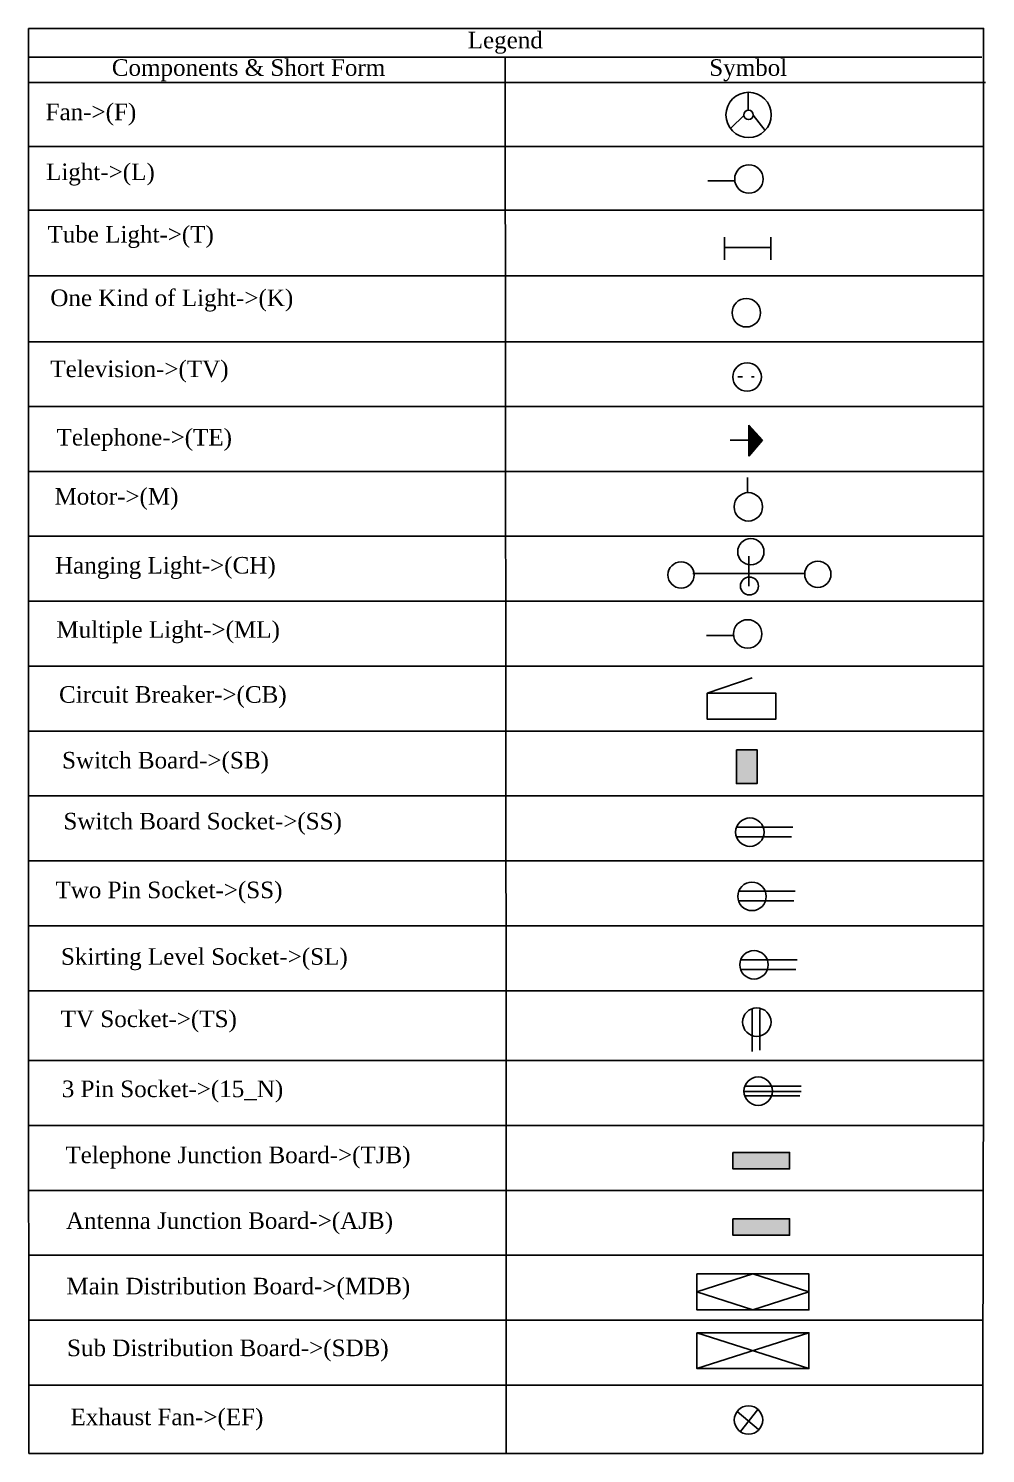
# Model space of a CAD drawing. Header units: inches. Extents: x 781 to 2287, y 288 to 1320.
# Drawn here: x 1594 to 2287, y 288 to 1320 of the extents above; entities that cross this region are included whole.
import ezdxf

# ---------------------------------------------------------------- set-up
doc = ezdxf.new("R2010")
doc.units = ezdxf.units.IN
doc.header["$MEASUREMENT"] = 0
doc.styles.get("Standard").update_dxf_attribs({"font": 'Arial.ttf'})

msp = doc.modelspace()

# ---------------------------------------------------------------- hatches: boundary and pattern name
h = msp.add_hatch(color=256)
h.set_gradient(color1=(51, 51, 51), color2=(133, 133, 133), one_color=1, tint=0.52)
h.paths.add_polyline_path([(2115.7, 1021.5), (2125.7, 1021.5), (2115.7, 1032.5)])
h = msp.add_hatch(color=256)
h.set_gradient(color1=(51, 51, 51), color2=(133, 133, 133), one_color=1, tint=0.52)
h.paths.add_polyline_path([(2125.7, 1021.5), (2115.7, 1021.5), (2115.7, 1010)])
h = msp.add_hatch(color=256)
h.set_gradient(color1=(173, 173, 173), color2=(122, 122, 122), one_color=1, tint=0.48)
h.paths.add_polyline_path([(2121.7, 797.5), (2106.7, 797.5), (2106.7, 773), (2121.7, 773)])
h = msp.add_hatch(color=256)
h.set_gradient(color1=(204, 204, 0), color2=(245, 245, 0), one_color=1, tint=0.48)
h.paths.add_polyline_path([(2145.2, 494), (2145.2, 506), (2104.2, 506), (2104.2, 494)])
h = msp.add_hatch(color=256)
h.set_gradient(color1=(0, 191, 255), color2=(0, 184, 245), one_color=1, tint=0.48)
h.paths.add_polyline_path([(2145.2, 446), (2145.2, 458), (2104.2, 458), (2104.2, 446)])

# ---------------------------------------------------------------- linework, layer by layer
for p, q in [((1594.4, 1298.7), (2284.4, 1298.7)), ((1939.4, 1298.7), (1940.1, 572.5)), ((1594.4, 1280.4), (2287, 1280.4)), ((2115.2, 1260.1), (2115.2, 1273.1)), ((2112.4, 1256.9), (2102.6, 1247.3)), ((2118.9, 1256.9), (2127.5, 1245.8)), ((1594.7, 1234.2), (2285.4, 1234.2)), ((2105.5, 1209.4), (2086.1, 1209.4)), ((1594.7, 1188.1), (2285.4, 1188.1)), ((2098.2, 1161), (2098.2, 1168.5)), ((2098.2, 1168.5), (2098.2, 1152)), ((2131.7, 1161), (2131.7, 1168.5)), ((2131.7, 1168.5), (2131.7, 1152)), ((2098.2, 1161), (2131.7, 1161)), ((2131.7, 1161), (2131.7, 1161)), ((1594.7, 1140.6), (2285.4, 1140.6)), ((1594.7, 1092.7), (2285.4, 1092.7)), ((2107.7, 1067.5), (2111.2, 1067.5)), ((2119.7, 1067.5), (2117.7, 1067.5)), ((1594.7, 1046), (2285.4, 1046)), ((2125.7, 1021.5), (2115.7, 1032.5)), ((2115.7, 1032.5), (2115.7, 1010)), ((2102.2, 1021.5), (2125.7, 1021.5)), ((2125.7, 1021.5), (2113.9, 1021.5)), ((2125.7, 1021.5), (2115.7, 1010)), ((1594.7, 999), (2285.4, 999)), ((2114.7, 984), (2114.7, 994.5)), ((1594.7, 952), (2285.4, 952)), ((2115.7, 925), (2115.7, 937.5)), ((2075.2, 925), (2156.2, 925)), ((2115.7, 925), (2115.7, 916)), ((1594.7, 905), (2285.4, 905)), ((2104.6, 880.1), (2085.2, 880.1)), ((1594.7, 858), (2285.4, 858)), ((2085.7, 838.5), (2118.2, 849.5)), ((1594.7, 811), (2285.4, 811)), ((1594.7, 764), (2285.4, 764)), ((2106.7, 741.5), (2147.7, 741.5)), ((2106.7, 734.5), (2146.7, 734.5)), ((1594.7, 717), (2285.4, 717)), ((2108.2, 695), (2149.2, 695)), ((2108.2, 688), (2148.2, 688)), ((1594.7, 670), (2285.4, 670)), ((2109.7, 645.5), (2150.7, 645.5)), ((2109.7, 638.5), (2149.7, 638.5)), ((1594.7, 623), (2285.4, 623)), ((2118.2, 609.5), (2118.2, 579)), ((2123.7, 609.5), (2123.7, 580)), ((1594.4, 572.5), (1594.7, 337.5)), ((1940.1, 572.5), (1940.1, 338)), ((2285.2, 337.5), (2285.7, 572.5)), ((2112.7, 554), (2153.7, 554)), ((2112.7, 550), (2153.7, 550)), ((2112.7, 547), (2152.7, 547)), ((1707.2, 525.5), (1594.7, 525.5)), ((1707.2, 525.5), (2285.2, 525.5)), ((1707.2, 478.5), (1594.7, 478.5)), ((1707.2, 478.5), (2285.2, 478.5)), ((1707.2, 431.5), (1594.7, 431.5)), ((1707.2, 431.5), (2285.2, 431.5)), ((2118.7, 418), (2078.2, 405)), ((2159.2, 405), (2118.7, 418)), ((2078.2, 405), (2118.7, 392)), ((2118.7, 392), (2159.2, 405)), ((1707.2, 384.5), (1594.7, 384.5)), ((1707.2, 384.5), (2285.2, 384.5)), ((2078.2, 375.5), (2159.2, 349.5)), ((2159.2, 375.5), (2078.2, 349.5)), ((1707.2, 337.5), (1594.7, 337.5)), ((1594.7, 337.5), (1594.7, 288)), ((1707.2, 337.5), (2285.2, 337.5)), ((1940.1, 338), (1940.1, 288)), ((2285.2, 288), (2285.2, 337.5)), ((2122.2, 320), (2109.7, 304)), ((2107.2, 318.5), (2122.7, 305.5)), ((1594.7, 288), (2285.2, 288))]:
    msp.add_line(p, q)
for points in [[(1594.4, 1319.6), (2285.7, 1319.6), (2285.7, 572.5), (1594.4, 572.5)], [(2085.7, 838.5), (2135.2, 838.5), (2135.2, 819.5), (2085.7, 819.5)], [(2106.7, 797.5), (2121.7, 797.5), (2121.7, 773), (2106.7, 773)], [(2104.2, 506), (2145.2, 506), (2145.2, 494), (2104.2, 494)], [(2104.2, 458), (2145.2, 458), (2145.2, 446), (2104.2, 446)], [(2078.2, 418), (2159.2, 418), (2159.2, 392), (2078.2, 392)], [(2078.2, 375.5), (2159.2, 375.5), (2159.2, 349.5), (2078.2, 349.5)]]:
    msp.add_lwpolyline(points, close=True)
for centre, radius in [((2115.6, 1257), 16.4), ((2115.6, 1257), 3.39), ((2115.8, 1210.6), 10.3), ((2113.9, 1113.8), 10.3), ((2114.5, 1067.3), 10.3), ((2115.4, 973.3), 10.3), ((2117.2, 940.8), 9.5), ((2066.7, 924), 9.5), ((2165.7, 924.5), 9.5), ((2116.2, 916), 6.5), ((2114.9, 881.3), 10.3), ((2116.5, 737.8), 10.3), ((2118, 691.3), 10.3), ((2119.5, 641.8), 10.3), ((2121.5, 600.3), 10.3), ((2122.5, 550.3), 10.3), ((2115.5, 312.3), 10.3)]:
    msp.add_circle(centre, radius)

# ---------------------------------------------------------------- texts
at = {"char_height": 12, "attachment_point": 1}
for s, insert, width in [('{\\fTimes New Roman|b0|i0|c0|p18;Legend}', (1912.3, 1317.2), 55.5), ('{\\fTimes New Roman|b0|i0|c0|p18;Components & Short Form}', (1654.7, 1297.3), 209.528), ('{\\fTimes New Roman|b0|i0|c0|p18;Symbol}', (2087.1, 1297.3), 209.528), ('{\\fTimes New Roman|b0|i0|c0|p18;Fan->(F)}', (1606.8, 1265.2), 55.5), ('{\\fTimes New Roman|b0|i0|c0|p18;Light->(L)}', (1607.1, 1221.8), 59.568), ('{\\fTimes New Roman|b0|i0|c0|p18;Tube Light->(T)}', (1608.1, 1176.6), 134.107), ('{\\fTimes New Roman|b0|i0|c0|p18;One Kind of Light->(K)}', (1610.2, 1130.6), 226.158), ('{\\fTimes New Roman|b0|i0|c0|p18;Television->(TV)}', (1610.2, 1079.2), 134.107), ('{\\fTimes New Roman|b0|i0|c0|p18;Telephone->(TE)}', (1614.7, 1029.7), 134.107), ('{\\fTimes New Roman|b0|i0|c0|p18;Motor->(M)}', (1613.2, 986.9), 134.107), ('{\\fTimes New Roman|b0|i0|c0|p18;Hanging Light->(CH)}', (1613.6, 937), 156.961), ('{\\fTimes New Roman|b0|i0|c0|p18;Multiple Light->(ML)}', (1614.6, 890.5), 159.247), ('{\\fTimes New Roman|b0|i0|c0|p18;Circuit Breaker->(CB)}', (1616.5, 843.5), 163.818), ('{\\fTimes New Roman|b0|i0|c0|p18;Switch Board->(SB)}', (1618.7, 795.9), 163.818), ('{\\fTimes New Roman|b0|i0|c0|p18;Switch Board Socket->(SS)}', (1619.7, 751.8), 195.814), ('{\\fTimes New Roman|b0|i0|c0|p18;Two Pin Socket->(SS)}', (1613.9, 702), 195.814), ('{\\fTimes New Roman|b0|i0|c0|p18;Skirting Level Socket->(SL)}', (1617.9, 653.8), 201.908), ('{\\fTimes New Roman|b0|i0|c0|p18;TV Socket->(TS)}', (1617.7, 608.7), 201.908), ('{\\fTimes New Roman|b0|i0|c0|p18;3 Pin Socket->(15_N)}', (1618.5, 558), 201.908), ('{\\fTimes New Roman|b0|i0|c0|p18;Telephone Junction Board->(TJB)}', (1621.1, 510.2), 246.544), ('{\\fTimes New Roman|b0|i0|c0|p18;Antenna Junction Board->(AJB)}', (1621.5, 462.6), 246.544), ('{\\fTimes New Roman|b0|i0|c0|p18;Main Distribution Board->(MDB)}', (1621.8, 415.2), 246.544), ('{\\fTimes New Roman|b0|i0|c0|p18;Sub Distribution Board->(SDB)}', (1622.3, 370.5), 246.544), ('{\\fTimes New Roman|b0|i0|c0|p18;Exhaust Fan->(EF)}', (1624.8, 320.5), 246.544)]:
    msp.add_mtext(s, dxfattribs=dict(at, insert=insert, width=width))

doc.saveas('drawing.dxf')
